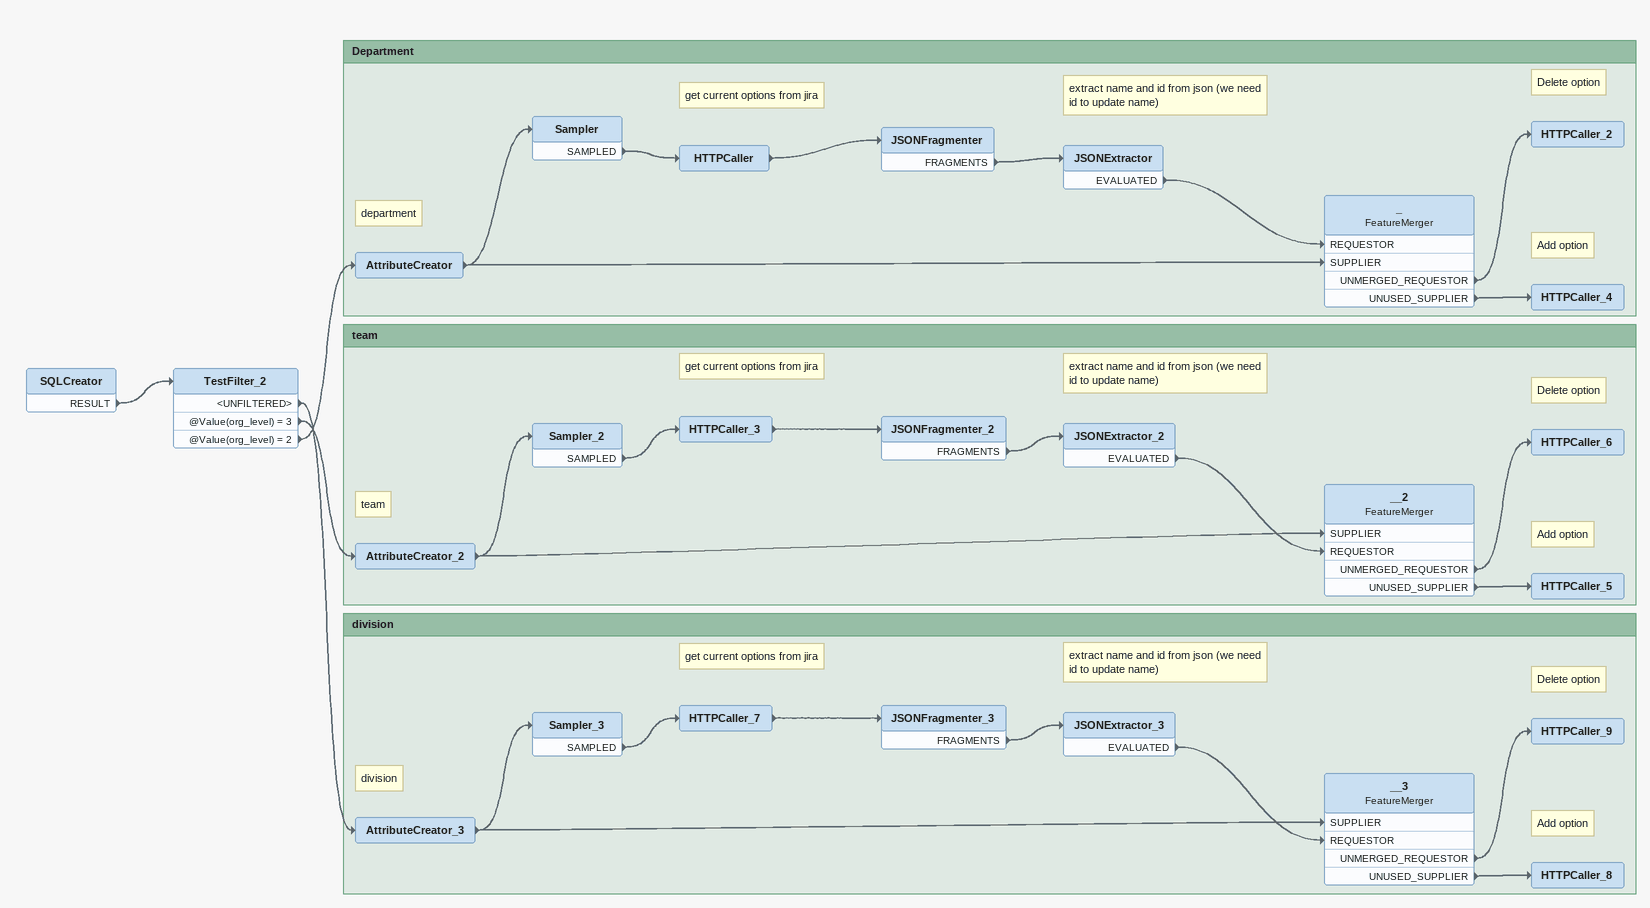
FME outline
SQLCreator
    RESULT -> TestFilter_2
TestFilter_2
    <UNFILTERED> -> AttributeCreator_3
    @Value(org_level) = 3 -> AttributeCreator_2
    @Value(org_level) = 2 -> AttributeCreator

Bookmark: Department
Note: department
AttributeCreator
    -> Sampler
    -> _ [SUPPLIER]
Sampler
    SAMPLED -> HTTPCaller
Note: get current options from jira
HTTPCaller
    -> JSONFragmenter
JSONFragmenter
    FRAGMENTS -> JSONExtractor
Note: extract name and id from json (we need id to update name)
JSONExtractor
    EVALUATED -> _ [REQUESTOR]
_: FeatureMerger
    UNMERGED_REQUESTOR -> HTTPCaller_2
    UNUSED_SUPPLIER -> HTTPCaller_4
Note: Delete option
HTTPCaller_2
Note: Add option
HTTPCaller_4

Bookmark: team
Note: team
AttributeCreator_2
    -> Sampler_2
    -> __2 [SUPPLIER]
Sampler_2
    SAMPLED -> HTTPCaller_3
Note: get current options from jira
HTTPCaller_3
    -> JSONFragmenter_2
JSONFragmenter_2
    FRAGMENTS -> JSONExtractor_2
Note: extract name and id from json (we need id to update name)
JSONExtractor_2
    EVALUATED -> __2 [REQUESTOR]
__2: FeatureMerger
    UNMERGED_REQUESTOR -> HTTPCaller_6
    UNUSED_SUPPLIER -> HTTPCaller_5
Note: Delete option
HTTPCaller_6
Note: Add option
HTTPCaller_5

Bookmark: division
Note: division
AttributeCreator_3
    -> Sampler_3
    -> __3 [SUPPLIER]
Sampler_3
    SAMPLED -> HTTPCaller_7
Note: get current options from jira
HTTPCaller_7
    -> JSONFragmenter_3
JSONFragmenter_3
    FRAGMENTS -> JSONExtractor_3
Note: extract name and id from json (we need id to update name)
JSONExtractor_3
    EVALUATED -> __3 [REQUESTOR]
__3: FeatureMerger
    UNMERGED_REQUESTOR -> HTTPCaller_9
    UNUSED_SUPPLIER -> HTTPCaller_8
Note: Delete option
HTTPCaller_9
Note: Add option
HTTPCaller_8
